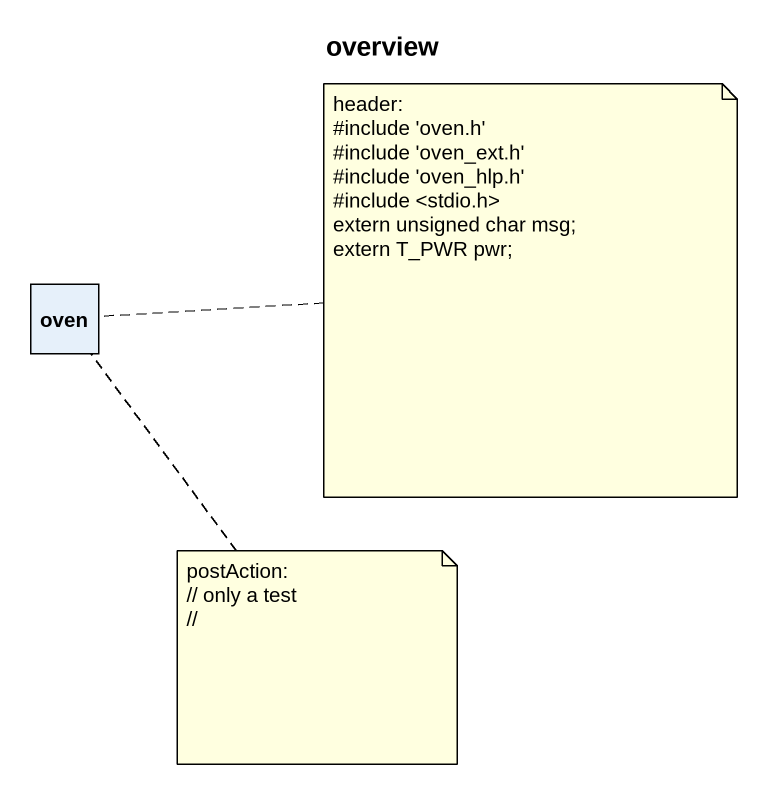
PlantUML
@startuml
title overview
hide circle
hide empty members
class oven
note right of oven
  header:
  #include 'oven.h'
  #include 'oven_ext.h'
  #include 'oven_hlp.h'
  #include <stdio.h>
  extern unsigned char msg;
  extern T_PWR pwr;
end note
note bottom of oven
  postAction:
  // only a test
  //
end note
@enduml
